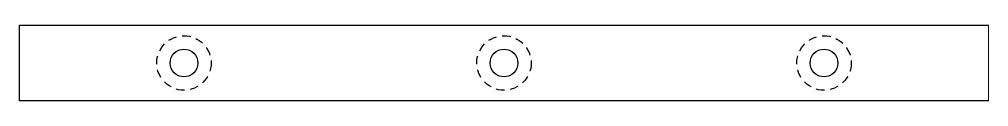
# Paper-space layout 'Layout1' of a CAD drawing. Header units: millimetres. Extents: x 0 to 257, y 87 to 108.
# The model-space entities are those that its viewports show. They can reach past a viewport. Long polylines and large blocks are cut down to what shows.
import ezdxf

# ---------------------------------------------------------------- set-up
doc = ezdxf.new("R2010")
doc.units = ezdxf.units.MM
doc.header["$LTSCALE"] = 10
doc.linetypes.add('HIDDEN', pattern=[5, 3, -2])
doc.layers.add('BOLTS', color=6, linetype='Continuous')
doc.layers.add('MEMBERS', color=5, linetype='Continuous')

msp = doc.modelspace()

# ---------------------------------------------------------------- linework, layer by layer
at = {"layer": 'BOLTS', "color": 1, "linetype": 'HIDDEN', "ltscale": 0.05}
for centre in [(65, 0), (191.38, 0), (317.76, 0)]:
    msp.add_circle(centre, 10.75, dxfattribs=at)
at = {"layer": 'BOLTS', "color": 4, "linetype": 'Continuous'}
for centre in [(65, 0), (191.38, 0), (317.76, 0)]:
    msp.add_circle(centre, 5.5, dxfattribs=at)
at = {"layer": 'MEMBERS', "color": 3, "linetype": 'Continuous'}
for p, q in [((0, -15), (0, 15)), ((0, 15), (382.77, 15)), ((382.77, 15), (382.77, -15)), ((382.77, -15), (0, -15))]:
    msp.add_line(p, q, dxfattribs=at)

psp = doc.layouts.get("Layout1")

# ---------------------------------------------------------------- viewports
at = {"layer": '0'}
psp.add_viewport(center=(128.5, 97.5), size=(257, 20.14278), view_center_point=(191.38, 0), view_height=30, dxfattribs=at)

doc.saveas('drawing.dxf')
